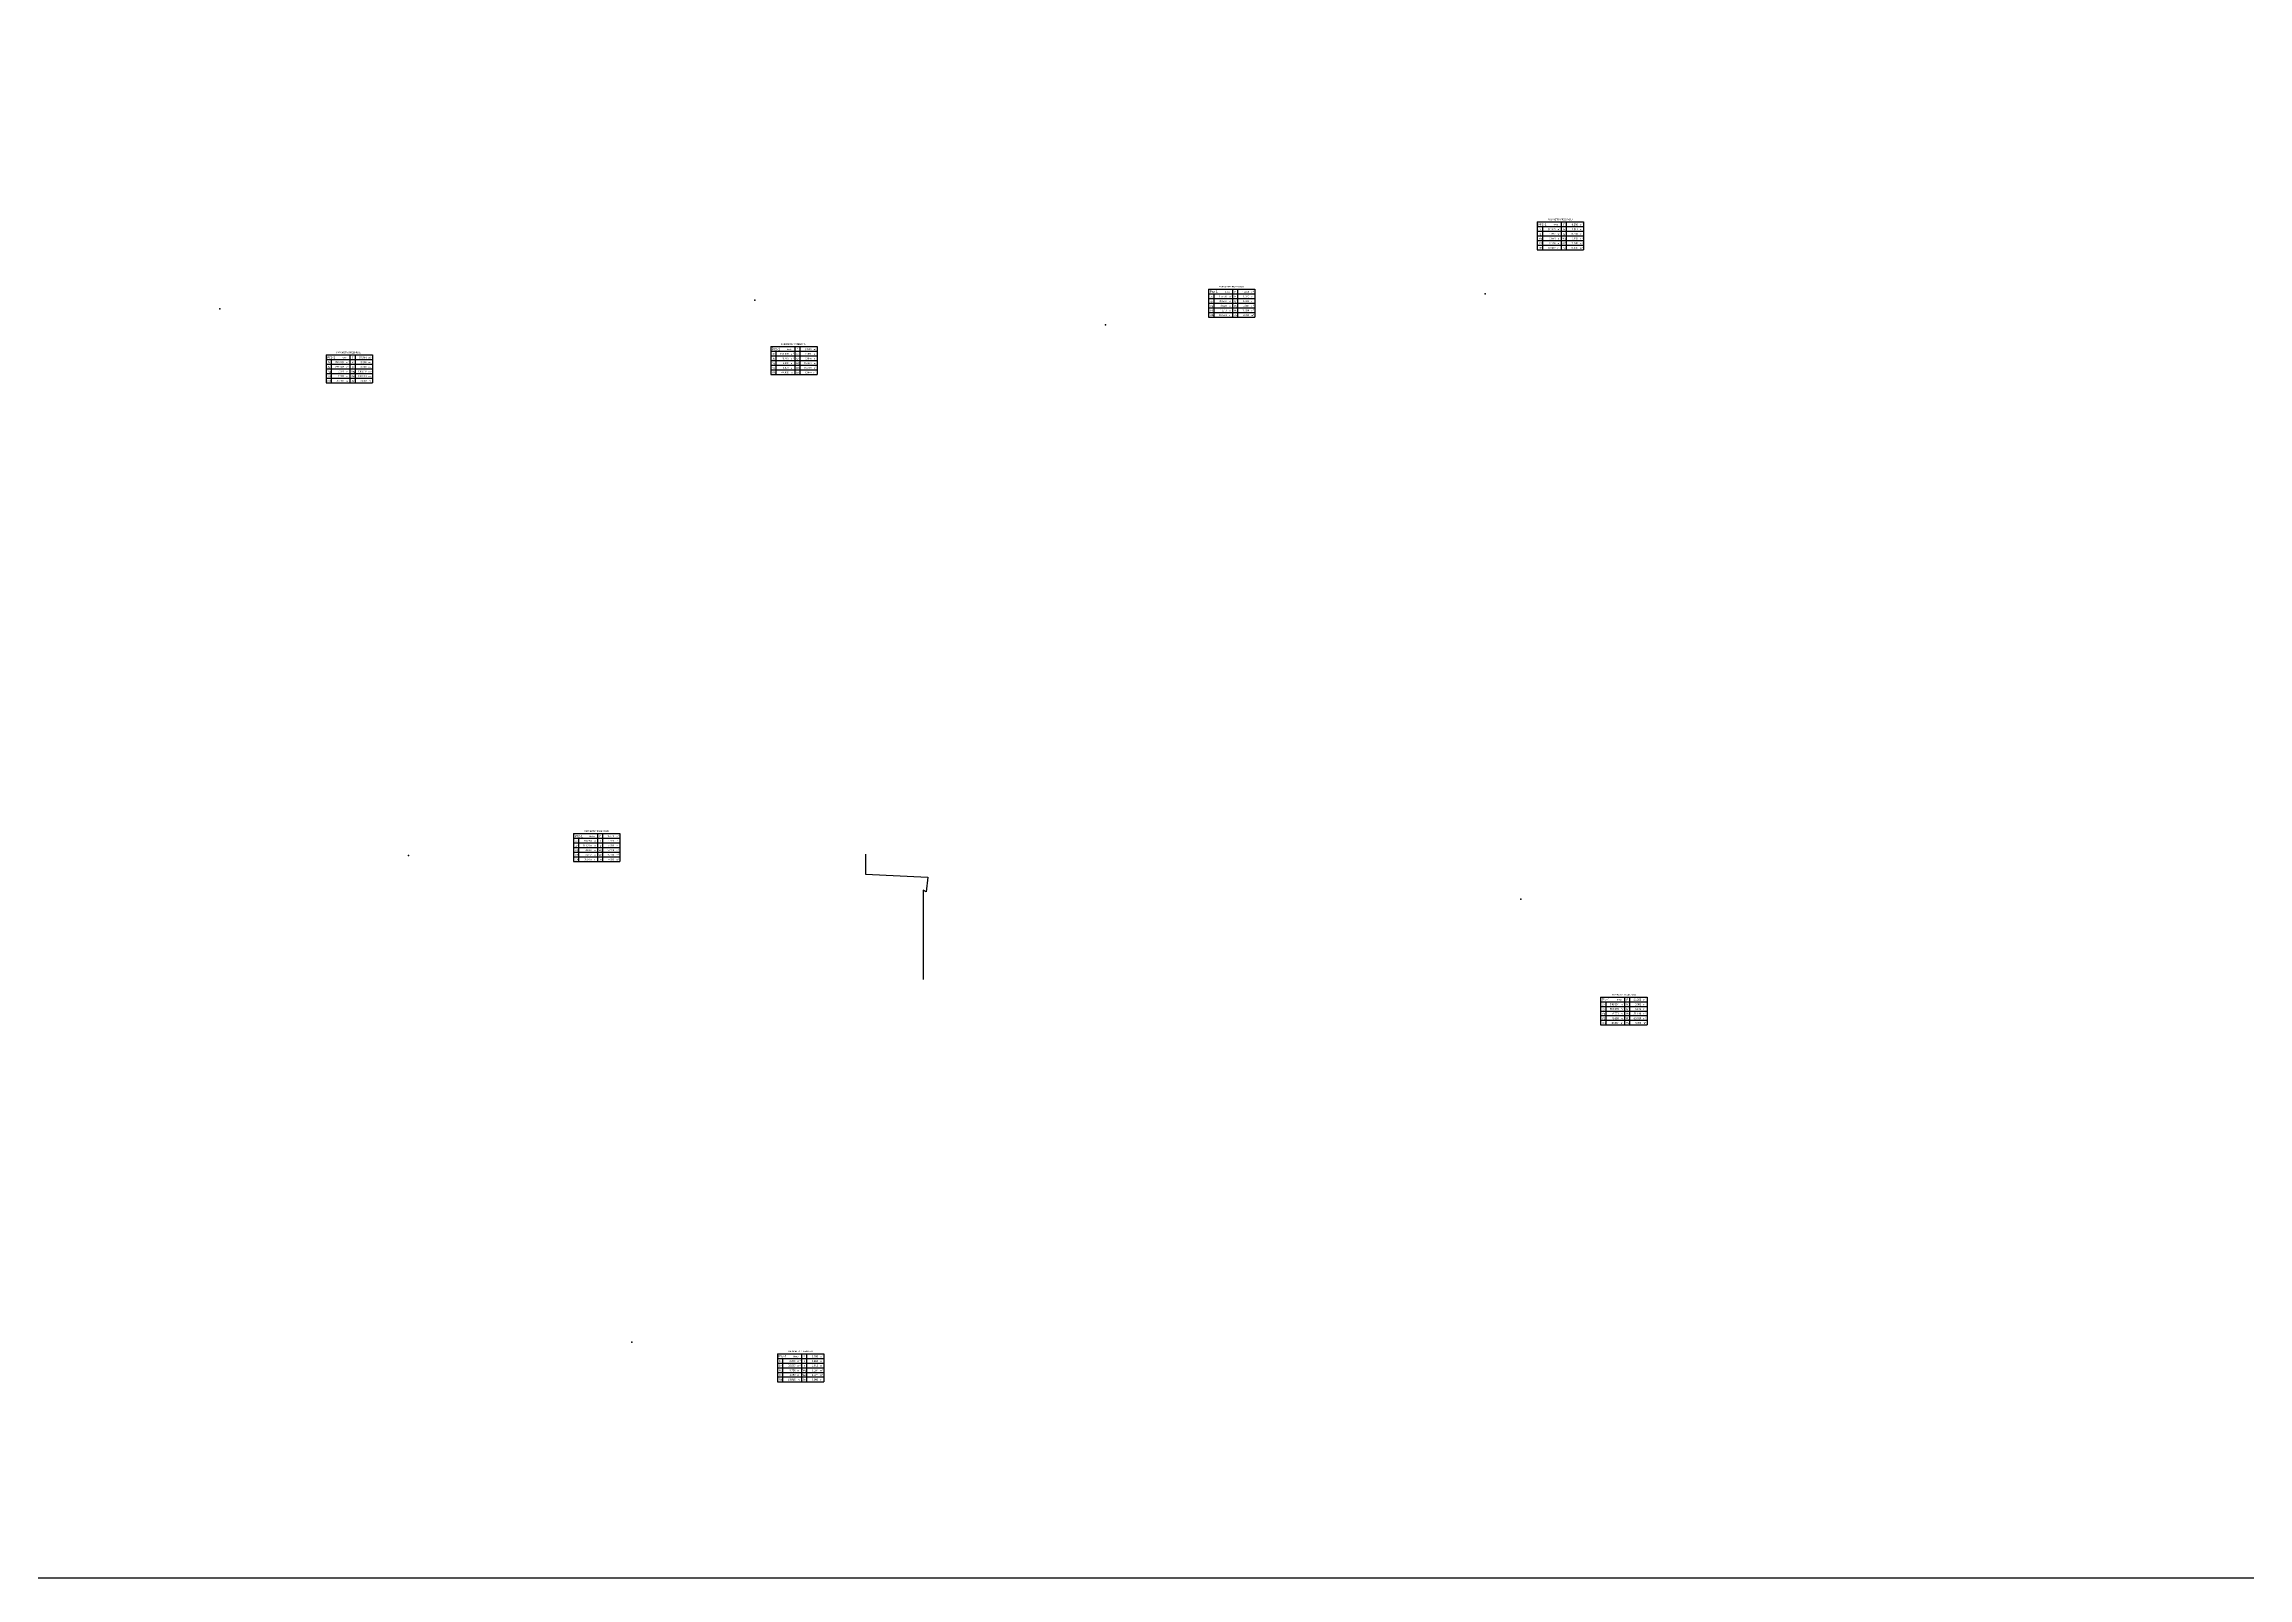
# Model space of a CAD drawing. Header units: millimetres. Extents: x -1069826 to 2704411, y -432732 to 412301.
# Drawn here: x 570996 to 647043, y -105857 to -52923 of the extents above; entities that cross this region are included whole.
import ezdxf
from ezdxf.enums import TextEntityAlignment as Align

# ---------------------------------------------------------------- set-up
doc = ezdxf.new("R2010")
doc.units = ezdxf.units.MM
doc.header["$LTSCALE"] = 1000
doc.header["$MEASUREMENT"] = 0
doc.layers.add('0-T', color=7, linetype='Continuous')
doc.styles.add('CDMSTYLE', font='CDMSIMPL', dxfattribs={"width": 0.8, "bigfont": 'CDMBIGPL'})

# ---------------------------------------------------------------- blocks, each defined once
blk = doc.blocks.new('OBGEO20A')
at = {"color": 2, "linetype": 'Continuous'}
for p, q in [((0, 0), (0, -6.4)), ((0, 0), (33, 0)), ((33, 0), (33, -6.4)), ((0, -6.4), (33, -6.4))]:
    blk.add_line(p, q, dxfattribs=at)
at = {"color": 1, "linetype": 'Continuous'}
for p, q in [((33, 0), (64, 0)), ((40, 0), (40, -38.6)), ((64, 0), (64, -38.6)), ((0, -6.4), (0, -38.6)), ((0, -12.9), (64, -12.9)), ((0, -19.3), (64, -19.3)), ((0, -25.7), (64, -25.7)), ((7, -6.4), (7, -38.6)), ((33, -6.4), (64, -6.4)), ((33, -6.4), (33, -38.6)), ((0, -32.1), (64, -32.1)), ((0, -38.6), (64, -38.6))]:
    blk.add_line(p, q, dxfattribs=at)
at = {"color": 1, "linetype": 'Continuous', "style": 'CDMSTYLE', "width": 0.85}
blk.add_text('PARAMETRY PRZEKROJU', height=2, dxfattribs=at).set_placement((31.5, 2.4), align=Align.CENTER)
at = {"color": 2, "linetype": 'Continuous', "style": 'CDMSTYLE', "width": 0.85}
for s, p in [('Jx', (2, -11.3)), ('Jy', (2, -17.7)), ('Yg', (2, -24.1)), ('Yd', (2, -30.6)), ('Wg', (34.7, -24.1)), ('Wd', (34.7, -30.6)), ('ix', (35.7, -11.3)), ('iy', (35.7, -17.7)), ('F', (35.7, -4.9)), ('Ob', (2, -37)), ('Jw', (34.7, -37))]:
    blk.add_text(s, height=2.5, dxfattribs=at).set_placement(p)
at = {"color": 1, "linetype": 'Continuous', "style": 'CDMSTYLE', "width": 0.85}
for s, height, p in [('m', 2, (27.8, -11.3)), ('m', 2, (27.8, -17.7)), ('m', 2, (27.8, -24.1)), ('m', 2, (27.8, -30.6)), ('4', 1.5, (30.5, -10.1)), ('4', 1.5, (30.5, -16.6)), ('m', 2, (58.8, -4.9)), ('m', 2, (58.8, -11.3)), ('m', 2, (58.8, -17.7)), ('m', 2, (58.8, -24.1)), ('m', 2, (58.8, -30.6)), ('2', 1.5, (61.5, -3.7)), ('3', 1.5, (61.5, -23)), ('3', 1.5, (61.5, -29.4)), ('m', 2, (28, -37)), ('m', 2, (59, -37)), ('4', 1.5, (61.6, -35.9))]:
    blk.add_text(s, height=height, dxfattribs=at).set_placement(p)
at = {"color": 3, "linetype": 'Continuous', "style": 'CDMSTYLE', "width": 0.85}
blk.add_attdef('OZN', (1.4, -5.2), '', height=3.5, dxfattribs=at)
at = {"color": 1, "linetype": 'Continuous', "style": 'CDMSTYLE', "width": 0.85}
for tag, p in [('YG', (25, -24.1)), ('YD', (25, -30.6)), ('JX', (25, -11.3)), ('JY', (25, -17.7)), ('WG', (56, -24.1)), ('WD', (56, -30.6)), ('IX', (56, -11.3)), ('IY', (56, -17.7)), ('F', (56, -4.9)), ('OB', (25, -37)), ('JW', (56, -37))]:
    blk.add_attdef(tag, text='', height=2.5, dxfattribs=at).set_placement(p, align=Align.RIGHT)
blk.add_attdef('OPIS', (22.2, -4.8), '', height=2, dxfattribs=at)

msp = doc.modelspace()

# ---------------------------------------------------------------- linework, layer by layer
at = {"color": 4, "linetype": 'Continuous'}
msp.add_lwpolyline([(405110.9164, -105857.2506), (868914.3571, -105857.2506), (868914.3571, 82519.943), (405110.9164, 82519.943)], close=True, dxfattribs=at)
at = {"layer": '0-T', "color": 4, "linetype": 'Continuous'}
msp.add_lwpolyline([(599346.0209, -80884.6316), (599346.0209, -81569.1419), (601486.0209, -81676.1419), (601436.0209, -82182.1517), (601336.0209, -82126.1419), (601336.0209, -85204.8184)], dxfattribs=at)
for p in [(620728.1986, -61545.658), (577065.3941, -62065.3681), (595522.0196, -61758.7485), (607617.2414, -62616.9649), (583576.0698, -80931.2102), (621948.2777, -82432.2622), (591281.8317, -97719.6594)]:
    msp.add_point(p, dxfattribs=at)

# ---------------------------------------------------------------- block references
at = {"layer": '0-T', "color": 4, "linetype": 'Continuous', "xscale": 25, "yscale": 25, "zscale": 25}
for p, values in [((622521.0851, -59062.0181), {'OZN': 'Prz-1', 'OPIS': 'Netto', 'F': '9.286', 'JX': '30.449', 'JY': '1.792', 'YG': '3.883', 'YD': '3.108', 'IX': '1.811', 'IY': '0.439', 'WG': '7.843', 'WD': '9.796', 'OB': '16.982', 'JW': '0.000'}), ((611180.0359, -61382.044), {'OZN': 'Prz-1', 'OPIS': 'Netto', 'F': '15.456', 'JX': '17.696', 'JY': '39.816', 'YG': '3.026', 'YD': '1.513', 'IX': '1.070', 'IY': '1.605', 'WG': '5.847', 'WD': '11.694', 'OB': '19.533', 'JW': '0.000'}), ((580726.4111, -63651.9949), {'OZN': 'Prz-1', 'OPIS': 'Netto', 'F': '67.344', 'JX': '753.931', 'JY': '777.687', 'YG': '7.071', 'YD': '7.332', 'IX': '3.346', 'IY': '3.398', 'WG': '106.618', 'WD': '102.834', 'OB': '47.917', 'JW': '0.000'}), ((596072.6405, -63363.0838), {'OZN': 'Prz-1', 'OPIS': 'Netto', 'F': '8.533', 'JX': '101.635', 'JY': '79.767', 'YG': '6.600', 'YD': '6.673', 'IX': '3.451', 'IY': '3.058', 'WG': '15.399', 'WD': '15.230', 'OB': '44.436', 'JW': '0.000'}), ((589267.2868, -80169.9994), {'OZN': 'Prz-1', 'OPIS': 'Netto', 'F': '15.444', 'JX': '57.063', 'JY': '111.228', 'YG': '4.084', 'YD': '3.612', 'IX': '1.922', 'IY': '2.684', 'WG': '13.974', 'WD': '15.798', 'OB': '25.833', 'JW': '0.000'}), ((624707.5779, -85809.9973), {'OZN': 'Prz-1', 'OPIS': 'Netto', 'F': '36.255', 'JX': '346.334', 'JY': '364.606', 'YG': '6.771', 'YD': '5.695', 'IX': '3.091', 'IY': '3.171', 'WG': '51.146', 'WD': '60.818', 'OB': '40.884', 'JW': '0.000'}), ((596303.61, -98119.8468), {'OZN': 'Prz-1', 'OPIS': 'Netto', 'F': '9.700', 'JX': '2.290', 'JY': '35.597', 'YG': '0.726', 'YD': '1.053', 'IX': '0.486', 'IY': '1.916', 'WG': '3.154', 'WD': '2.174', 'OB': '18.815', 'JW': '0.000'})]:
    msp.add_blockref('OBGEO20A', p, dxfattribs=at).add_auto_attribs(values)

doc.saveas('drawing.dxf')
